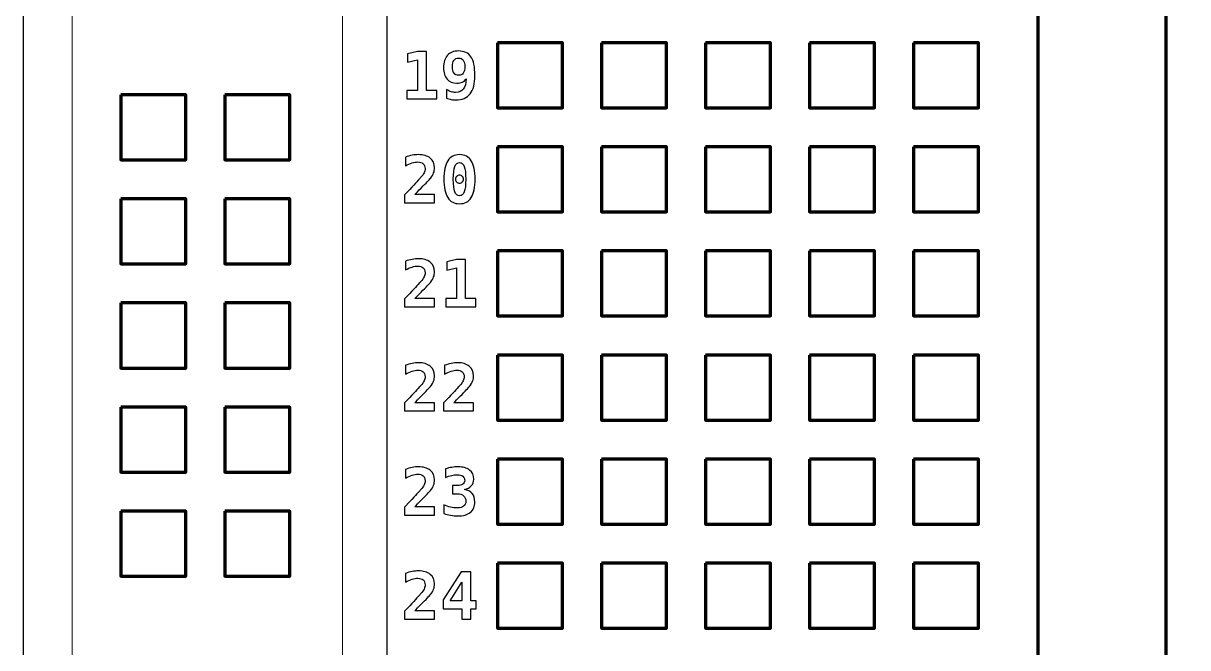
# Model space of a CAD drawing. Header units: centimetres. Extents: x -13.14 to -7.86, y -19.04 to -10.66.
# Drawn here: x -13.135 to -10.291, y -17.136 to -15.612 of the extents above; entities that cross this region are included whole.
import ezdxf

# ---------------------------------------------------------------- set-up
doc = ezdxf.new("R2010")
doc.units = ezdxf.units.CM
doc.header["$MEASUREMENT"] = 0
doc.layers.add('Layer 1', color=7, linetype='Continuous')

msp = doc.modelspace()

# ---------------------------------------------------------------- linework, layer by layer
at = {"layer": 'Layer 1', "color": 250, "lineweight": 25}
msp.add_open_spline([(-13.13514, -10.659), (-13.13514, -10.659), (-12.24614, -10.659), (-12.24614, -10.659), (-12.24614, -10.659), (-12.24614, -10.659), (-12.24614, -19.041), (-12.24614, -19.041), (-12.24614, -19.041), (-12.24614, -19.041), (-13.13514, -19.041), (-13.13514, -19.041), (-13.13514, -19.041), (-13.13514, -19.041), (-13.13514, -10.659), (-13.13514, -10.659)], degree=3, knots=[0, 0, 0, 0, 0.25, 0.25, 0.25, 0.25, 0.5, 0.5, 0.5, 0.5, 0.75, 0.75, 0.75, 0.75, 1, 1, 1, 1], dxfattribs=at)
at = {"layer": 'Layer 1', "color": 250, "lineweight": 5}
msp.add_open_spline([(-12.24632, -10.659), (-12.24632, -10.659), (-8.75382, -10.659), (-8.75382, -10.659), (-8.75382, -10.659), (-8.75382, -10.659), (-8.75382, -19.041), (-8.75382, -19.041), (-8.75382, -19.041), (-8.75382, -19.041), (-12.24632, -19.041), (-12.24632, -19.041), (-12.24632, -19.041), (-12.24632, -19.041), (-12.24632, -10.659), (-12.24632, -10.659)], degree=3, knots=[0, 0, 0, 0, 0.25, 0.25, 0.25, 0.25, 0.5, 0.5, 0.5, 0.5, 0.75, 0.75, 0.75, 0.75, 1, 1, 1, 1], dxfattribs=at)
at = {"layer": 'Layer 1', "color": 1, "lineweight": 20}
msp.add_open_spline([(-13.01576, -11.08422), (-13.01576, -11.08422), (-13.01576, -18.61659), (-13.01576, -18.61659)], degree=3, dxfattribs=at)
at = {"layer": 'Layer 1', "color": 186, "lineweight": 20}
msp.add_open_spline([(-12.35536, -11.08422), (-12.35536, -11.08422), (-12.35536, -18.61659), (-12.35536, -18.61659)], degree=3, dxfattribs=at)
at = {"layer": 'Layer 1', "color": 250, "lineweight": 80}
msp.add_open_spline([(-10.65688, -11.08722), (-10.65688, -11.08722), (-10.34326, -11.08722), (-10.34326, -11.08722), (-10.34326, -11.08722), (-10.34326, -11.08722), (-10.34326, -18.61278), (-10.34326, -18.61278), (-10.34326, -18.61278), (-10.34326, -18.61278), (-10.65688, -18.61278), (-10.65688, -18.61278), (-10.65688, -18.61278), (-10.65688, -18.61278), (-10.65688, -11.08722), (-10.65688, -11.08722)], degree=3, knots=[0, 0, 0, 0, 0.25, 0.25, 0.25, 0.25, 0.5, 0.5, 0.5, 0.5, 0.75, 0.75, 0.75, 0.75, 1, 1, 1, 1], dxfattribs=at)
at = {"layer": 'Layer 1', "color": 250, "lineweight": 158}
for points in [[(-11.97644, -15.66003), (-11.97644, -15.66003), (-11.81769, -15.66003), (-11.81769, -15.66003), (-11.81769, -15.66003), (-11.81769, -15.66003), (-11.81769, -15.81878), (-11.81769, -15.81878), (-11.81769, -15.81878), (-11.81769, -15.81878), (-11.97644, -15.81878), (-11.97644, -15.81878), (-11.97644, -15.81878), (-11.97644, -15.81878), (-11.97644, -15.66003), (-11.97644, -15.66003)], [(-11.72244, -15.66003), (-11.72244, -15.66003), (-11.56369, -15.66003), (-11.56369, -15.66003), (-11.56369, -15.66003), (-11.56369, -15.66003), (-11.56369, -15.81878), (-11.56369, -15.81878), (-11.56369, -15.81878), (-11.56369, -15.81878), (-11.72244, -15.81878), (-11.72244, -15.81878), (-11.72244, -15.81878), (-11.72244, -15.81878), (-11.72244, -15.66003), (-11.72244, -15.66003)], [(-11.46844, -15.66003), (-11.46844, -15.66003), (-11.30969, -15.66003), (-11.30969, -15.66003), (-11.30969, -15.66003), (-11.30969, -15.66003), (-11.30969, -15.81878), (-11.30969, -15.81878), (-11.30969, -15.81878), (-11.30969, -15.81878), (-11.46844, -15.81878), (-11.46844, -15.81878), (-11.46844, -15.81878), (-11.46844, -15.81878), (-11.46844, -15.66003), (-11.46844, -15.66003)], [(-11.21444, -15.66003), (-11.21444, -15.66003), (-11.05569, -15.66003), (-11.05569, -15.66003), (-11.05569, -15.66003), (-11.05569, -15.66003), (-11.05569, -15.81878), (-11.05569, -15.81878), (-11.05569, -15.81878), (-11.05569, -15.81878), (-11.21444, -15.81878), (-11.21444, -15.81878), (-11.21444, -15.81878), (-11.21444, -15.81878), (-11.21444, -15.66003), (-11.21444, -15.66003)], [(-10.96044, -15.66003), (-10.96044, -15.66003), (-10.80169, -15.66003), (-10.80169, -15.66003), (-10.80169, -15.66003), (-10.80169, -15.66003), (-10.80169, -15.81878), (-10.80169, -15.81878), (-10.80169, -15.81878), (-10.80169, -15.81878), (-10.96044, -15.81878), (-10.96044, -15.81878), (-10.96044, -15.81878), (-10.96044, -15.81878), (-10.96044, -15.66003), (-10.96044, -15.66003)], [(-12.89701, -15.78703), (-12.89701, -15.78703), (-12.73826, -15.78703), (-12.73826, -15.78703), (-12.73826, -15.78703), (-12.73826, -15.78703), (-12.73826, -15.94578), (-12.73826, -15.94578), (-12.73826, -15.94578), (-12.73826, -15.94578), (-12.89701, -15.94578), (-12.89701, -15.94578), (-12.89701, -15.94578), (-12.89701, -15.94578), (-12.89701, -15.78703), (-12.89701, -15.78703)], [(-12.64301, -15.78703), (-12.64301, -15.78703), (-12.48426, -15.78703), (-12.48426, -15.78703), (-12.48426, -15.78703), (-12.48426, -15.78703), (-12.48426, -15.94578), (-12.48426, -15.94578), (-12.48426, -15.94578), (-12.48426, -15.94578), (-12.64301, -15.94578), (-12.64301, -15.94578), (-12.64301, -15.94578), (-12.64301, -15.94578), (-12.64301, -15.78703), (-12.64301, -15.78703)], [(-11.97644, -15.91403), (-11.97644, -15.91403), (-11.81769, -15.91403), (-11.81769, -15.91403), (-11.81769, -15.91403), (-11.81769, -15.91403), (-11.81769, -16.07278), (-11.81769, -16.07278), (-11.81769, -16.07278), (-11.81769, -16.07278), (-11.97644, -16.07278), (-11.97644, -16.07278), (-11.97644, -16.07278), (-11.97644, -16.07278), (-11.97644, -15.91403), (-11.97644, -15.91403)], [(-11.72244, -15.91403), (-11.72244, -15.91403), (-11.56369, -15.91403), (-11.56369, -15.91403), (-11.56369, -15.91403), (-11.56369, -15.91403), (-11.56369, -16.07278), (-11.56369, -16.07278), (-11.56369, -16.07278), (-11.56369, -16.07278), (-11.72244, -16.07278), (-11.72244, -16.07278), (-11.72244, -16.07278), (-11.72244, -16.07278), (-11.72244, -15.91403), (-11.72244, -15.91403)], [(-11.46844, -15.91403), (-11.46844, -15.91403), (-11.30969, -15.91403), (-11.30969, -15.91403), (-11.30969, -15.91403), (-11.30969, -15.91403), (-11.30969, -16.07278), (-11.30969, -16.07278), (-11.30969, -16.07278), (-11.30969, -16.07278), (-11.46844, -16.07278), (-11.46844, -16.07278), (-11.46844, -16.07278), (-11.46844, -16.07278), (-11.46844, -15.91403), (-11.46844, -15.91403)], [(-11.21444, -15.91403), (-11.21444, -15.91403), (-11.05569, -15.91403), (-11.05569, -15.91403), (-11.05569, -15.91403), (-11.05569, -15.91403), (-11.05569, -16.07278), (-11.05569, -16.07278), (-11.05569, -16.07278), (-11.05569, -16.07278), (-11.21444, -16.07278), (-11.21444, -16.07278), (-11.21444, -16.07278), (-11.21444, -16.07278), (-11.21444, -15.91403), (-11.21444, -15.91403)], [(-10.96044, -15.91403), (-10.96044, -15.91403), (-10.80169, -15.91403), (-10.80169, -15.91403), (-10.80169, -15.91403), (-10.80169, -15.91403), (-10.80169, -16.07278), (-10.80169, -16.07278), (-10.80169, -16.07278), (-10.80169, -16.07278), (-10.96044, -16.07278), (-10.96044, -16.07278), (-10.96044, -16.07278), (-10.96044, -16.07278), (-10.96044, -15.91403), (-10.96044, -15.91403)], [(-12.89701, -16.04103), (-12.89701, -16.04103), (-12.73826, -16.04103), (-12.73826, -16.04103), (-12.73826, -16.04103), (-12.73826, -16.04103), (-12.73826, -16.19978), (-12.73826, -16.19978), (-12.73826, -16.19978), (-12.73826, -16.19978), (-12.89701, -16.19978), (-12.89701, -16.19978), (-12.89701, -16.19978), (-12.89701, -16.19978), (-12.89701, -16.04103), (-12.89701, -16.04103)], [(-12.64301, -16.04103), (-12.64301, -16.04103), (-12.48426, -16.04103), (-12.48426, -16.04103), (-12.48426, -16.04103), (-12.48426, -16.04103), (-12.48426, -16.19978), (-12.48426, -16.19978), (-12.48426, -16.19978), (-12.48426, -16.19978), (-12.64301, -16.19978), (-12.64301, -16.19978), (-12.64301, -16.19978), (-12.64301, -16.19978), (-12.64301, -16.04103), (-12.64301, -16.04103)], [(-11.97644, -16.16803), (-11.97644, -16.16803), (-11.81769, -16.16803), (-11.81769, -16.16803), (-11.81769, -16.16803), (-11.81769, -16.16803), (-11.81769, -16.32678), (-11.81769, -16.32678), (-11.81769, -16.32678), (-11.81769, -16.32678), (-11.97644, -16.32678), (-11.97644, -16.32678), (-11.97644, -16.32678), (-11.97644, -16.32678), (-11.97644, -16.16803), (-11.97644, -16.16803)], [(-11.72244, -16.16803), (-11.72244, -16.16803), (-11.56369, -16.16803), (-11.56369, -16.16803), (-11.56369, -16.16803), (-11.56369, -16.16803), (-11.56369, -16.32678), (-11.56369, -16.32678), (-11.56369, -16.32678), (-11.56369, -16.32678), (-11.72244, -16.32678), (-11.72244, -16.32678), (-11.72244, -16.32678), (-11.72244, -16.32678), (-11.72244, -16.16803), (-11.72244, -16.16803)], [(-11.46844, -16.16803), (-11.46844, -16.16803), (-11.30969, -16.16803), (-11.30969, -16.16803), (-11.30969, -16.16803), (-11.30969, -16.16803), (-11.30969, -16.32678), (-11.30969, -16.32678), (-11.30969, -16.32678), (-11.30969, -16.32678), (-11.46844, -16.32678), (-11.46844, -16.32678), (-11.46844, -16.32678), (-11.46844, -16.32678), (-11.46844, -16.16803), (-11.46844, -16.16803)], [(-11.21444, -16.16803), (-11.21444, -16.16803), (-11.05569, -16.16803), (-11.05569, -16.16803), (-11.05569, -16.16803), (-11.05569, -16.16803), (-11.05569, -16.32678), (-11.05569, -16.32678), (-11.05569, -16.32678), (-11.05569, -16.32678), (-11.21444, -16.32678), (-11.21444, -16.32678), (-11.21444, -16.32678), (-11.21444, -16.32678), (-11.21444, -16.16803), (-11.21444, -16.16803)], [(-10.96044, -16.16803), (-10.96044, -16.16803), (-10.80169, -16.16803), (-10.80169, -16.16803), (-10.80169, -16.16803), (-10.80169, -16.16803), (-10.80169, -16.32678), (-10.80169, -16.32678), (-10.80169, -16.32678), (-10.80169, -16.32678), (-10.96044, -16.32678), (-10.96044, -16.32678), (-10.96044, -16.32678), (-10.96044, -16.32678), (-10.96044, -16.16803), (-10.96044, -16.16803)], [(-12.89701, -16.29503), (-12.89701, -16.29503), (-12.73826, -16.29503), (-12.73826, -16.29503), (-12.73826, -16.29503), (-12.73826, -16.29503), (-12.73826, -16.45378), (-12.73826, -16.45378), (-12.73826, -16.45378), (-12.73826, -16.45378), (-12.89701, -16.45378), (-12.89701, -16.45378), (-12.89701, -16.45378), (-12.89701, -16.45378), (-12.89701, -16.29503), (-12.89701, -16.29503)], [(-12.64301, -16.29503), (-12.64301, -16.29503), (-12.48426, -16.29503), (-12.48426, -16.29503), (-12.48426, -16.29503), (-12.48426, -16.29503), (-12.48426, -16.45378), (-12.48426, -16.45378), (-12.48426, -16.45378), (-12.48426, -16.45378), (-12.64301, -16.45378), (-12.64301, -16.45378), (-12.64301, -16.45378), (-12.64301, -16.45378), (-12.64301, -16.29503), (-12.64301, -16.29503)], [(-11.97644, -16.42203), (-11.97644, -16.42203), (-11.81769, -16.42203), (-11.81769, -16.42203), (-11.81769, -16.42203), (-11.81769, -16.42203), (-11.81769, -16.58078), (-11.81769, -16.58078), (-11.81769, -16.58078), (-11.81769, -16.58078), (-11.97644, -16.58078), (-11.97644, -16.58078), (-11.97644, -16.58078), (-11.97644, -16.58078), (-11.97644, -16.42203), (-11.97644, -16.42203)], [(-11.72244, -16.42203), (-11.72244, -16.42203), (-11.56369, -16.42203), (-11.56369, -16.42203), (-11.56369, -16.42203), (-11.56369, -16.42203), (-11.56369, -16.58078), (-11.56369, -16.58078), (-11.56369, -16.58078), (-11.56369, -16.58078), (-11.72244, -16.58078), (-11.72244, -16.58078), (-11.72244, -16.58078), (-11.72244, -16.58078), (-11.72244, -16.42203), (-11.72244, -16.42203)], [(-11.46844, -16.42203), (-11.46844, -16.42203), (-11.30969, -16.42203), (-11.30969, -16.42203), (-11.30969, -16.42203), (-11.30969, -16.42203), (-11.30969, -16.58078), (-11.30969, -16.58078), (-11.30969, -16.58078), (-11.30969, -16.58078), (-11.46844, -16.58078), (-11.46844, -16.58078), (-11.46844, -16.58078), (-11.46844, -16.58078), (-11.46844, -16.42203), (-11.46844, -16.42203)], [(-11.21444, -16.42203), (-11.21444, -16.42203), (-11.05569, -16.42203), (-11.05569, -16.42203), (-11.05569, -16.42203), (-11.05569, -16.42203), (-11.05569, -16.58078), (-11.05569, -16.58078), (-11.05569, -16.58078), (-11.05569, -16.58078), (-11.21444, -16.58078), (-11.21444, -16.58078), (-11.21444, -16.58078), (-11.21444, -16.58078), (-11.21444, -16.42203), (-11.21444, -16.42203)], [(-10.96044, -16.42203), (-10.96044, -16.42203), (-10.80169, -16.42203), (-10.80169, -16.42203), (-10.80169, -16.42203), (-10.80169, -16.42203), (-10.80169, -16.58078), (-10.80169, -16.58078), (-10.80169, -16.58078), (-10.80169, -16.58078), (-10.96044, -16.58078), (-10.96044, -16.58078), (-10.96044, -16.58078), (-10.96044, -16.58078), (-10.96044, -16.42203), (-10.96044, -16.42203)], [(-12.89701, -16.54903), (-12.89701, -16.54903), (-12.73826, -16.54903), (-12.73826, -16.54903), (-12.73826, -16.54903), (-12.73826, -16.54903), (-12.73826, -16.70778), (-12.73826, -16.70778), (-12.73826, -16.70778), (-12.73826, -16.70778), (-12.89701, -16.70778), (-12.89701, -16.70778), (-12.89701, -16.70778), (-12.89701, -16.70778), (-12.89701, -16.54903), (-12.89701, -16.54903)], [(-12.64301, -16.54903), (-12.64301, -16.54903), (-12.48426, -16.54903), (-12.48426, -16.54903), (-12.48426, -16.54903), (-12.48426, -16.54903), (-12.48426, -16.70778), (-12.48426, -16.70778), (-12.48426, -16.70778), (-12.48426, -16.70778), (-12.64301, -16.70778), (-12.64301, -16.70778), (-12.64301, -16.70778), (-12.64301, -16.70778), (-12.64301, -16.54903), (-12.64301, -16.54903)], [(-11.97644, -16.67603), (-11.97644, -16.67603), (-11.81769, -16.67603), (-11.81769, -16.67603), (-11.81769, -16.67603), (-11.81769, -16.67603), (-11.81769, -16.83478), (-11.81769, -16.83478), (-11.81769, -16.83478), (-11.81769, -16.83478), (-11.97644, -16.83478), (-11.97644, -16.83478), (-11.97644, -16.83478), (-11.97644, -16.83478), (-11.97644, -16.67603), (-11.97644, -16.67603)], [(-11.72244, -16.67603), (-11.72244, -16.67603), (-11.56369, -16.67603), (-11.56369, -16.67603), (-11.56369, -16.67603), (-11.56369, -16.67603), (-11.56369, -16.83478), (-11.56369, -16.83478), (-11.56369, -16.83478), (-11.56369, -16.83478), (-11.72244, -16.83478), (-11.72244, -16.83478), (-11.72244, -16.83478), (-11.72244, -16.83478), (-11.72244, -16.67603), (-11.72244, -16.67603)], [(-11.46844, -16.67603), (-11.46844, -16.67603), (-11.30969, -16.67603), (-11.30969, -16.67603), (-11.30969, -16.67603), (-11.30969, -16.67603), (-11.30969, -16.83478), (-11.30969, -16.83478), (-11.30969, -16.83478), (-11.30969, -16.83478), (-11.46844, -16.83478), (-11.46844, -16.83478), (-11.46844, -16.83478), (-11.46844, -16.83478), (-11.46844, -16.67603), (-11.46844, -16.67603)], [(-11.21444, -16.67603), (-11.21444, -16.67603), (-11.05569, -16.67603), (-11.05569, -16.67603), (-11.05569, -16.67603), (-11.05569, -16.67603), (-11.05569, -16.83478), (-11.05569, -16.83478), (-11.05569, -16.83478), (-11.05569, -16.83478), (-11.21444, -16.83478), (-11.21444, -16.83478), (-11.21444, -16.83478), (-11.21444, -16.83478), (-11.21444, -16.67603), (-11.21444, -16.67603)], [(-10.96044, -16.67603), (-10.96044, -16.67603), (-10.80169, -16.67603), (-10.80169, -16.67603), (-10.80169, -16.67603), (-10.80169, -16.67603), (-10.80169, -16.83478), (-10.80169, -16.83478), (-10.80169, -16.83478), (-10.80169, -16.83478), (-10.96044, -16.83478), (-10.96044, -16.83478), (-10.96044, -16.83478), (-10.96044, -16.83478), (-10.96044, -16.67603), (-10.96044, -16.67603)], [(-12.89701, -16.80303), (-12.89701, -16.80303), (-12.73826, -16.80303), (-12.73826, -16.80303), (-12.73826, -16.80303), (-12.73826, -16.80303), (-12.73826, -16.96178), (-12.73826, -16.96178), (-12.73826, -16.96178), (-12.73826, -16.96178), (-12.89701, -16.96178), (-12.89701, -16.96178), (-12.89701, -16.96178), (-12.89701, -16.96178), (-12.89701, -16.80303), (-12.89701, -16.80303)], [(-12.64301, -16.80303), (-12.64301, -16.80303), (-12.48426, -16.80303), (-12.48426, -16.80303), (-12.48426, -16.80303), (-12.48426, -16.80303), (-12.48426, -16.96178), (-12.48426, -16.96178), (-12.48426, -16.96178), (-12.48426, -16.96178), (-12.64301, -16.96178), (-12.64301, -16.96178), (-12.64301, -16.96178), (-12.64301, -16.96178), (-12.64301, -16.80303), (-12.64301, -16.80303)], [(-11.97644, -16.93003), (-11.97644, -16.93003), (-11.81769, -16.93003), (-11.81769, -16.93003), (-11.81769, -16.93003), (-11.81769, -16.93003), (-11.81769, -17.08878), (-11.81769, -17.08878), (-11.81769, -17.08878), (-11.81769, -17.08878), (-11.97644, -17.08878), (-11.97644, -17.08878), (-11.97644, -17.08878), (-11.97644, -17.08878), (-11.97644, -16.93003), (-11.97644, -16.93003)], [(-11.72244, -16.93003), (-11.72244, -16.93003), (-11.56369, -16.93003), (-11.56369, -16.93003), (-11.56369, -16.93003), (-11.56369, -16.93003), (-11.56369, -17.08878), (-11.56369, -17.08878), (-11.56369, -17.08878), (-11.56369, -17.08878), (-11.72244, -17.08878), (-11.72244, -17.08878), (-11.72244, -17.08878), (-11.72244, -17.08878), (-11.72244, -16.93003), (-11.72244, -16.93003)], [(-11.46844, -16.93003), (-11.46844, -16.93003), (-11.30969, -16.93003), (-11.30969, -16.93003), (-11.30969, -16.93003), (-11.30969, -16.93003), (-11.30969, -17.08878), (-11.30969, -17.08878), (-11.30969, -17.08878), (-11.30969, -17.08878), (-11.46844, -17.08878), (-11.46844, -17.08878), (-11.46844, -17.08878), (-11.46844, -17.08878), (-11.46844, -16.93003), (-11.46844, -16.93003)], [(-11.21444, -16.93003), (-11.21444, -16.93003), (-11.05569, -16.93003), (-11.05569, -16.93003), (-11.05569, -16.93003), (-11.05569, -16.93003), (-11.05569, -17.08878), (-11.05569, -17.08878), (-11.05569, -17.08878), (-11.05569, -17.08878), (-11.21444, -17.08878), (-11.21444, -17.08878), (-11.21444, -17.08878), (-11.21444, -17.08878), (-11.21444, -16.93003), (-11.21444, -16.93003)], [(-10.96044, -16.93003), (-10.96044, -16.93003), (-10.80169, -16.93003), (-10.80169, -16.93003), (-10.80169, -16.93003), (-10.80169, -16.93003), (-10.80169, -17.08878), (-10.80169, -17.08878), (-10.80169, -17.08878), (-10.80169, -17.08878), (-10.96044, -17.08878), (-10.96044, -17.08878), (-10.96044, -17.08878), (-10.96044, -17.08878), (-10.96044, -16.93003), (-10.96044, -16.93003)]]:
    msp.add_open_spline(points, degree=3, knots=[0, 0, 0, 0, 0.25, 0.25, 0.25, 0.25, 0.5, 0.5, 0.5, 0.5, 0.75, 0.75, 0.75, 0.75, 1, 1, 1, 1], dxfattribs=at)
at = {"layer": 'Layer 1'}
for points, knots in [([(-12.19796, -15.77642), (-12.19796, -15.77642), (-12.17243, -15.77642), (-12.17243, -15.77642), (-12.17243, -15.77642), (-12.17243, -15.77642), (-12.17243, -15.70144), (-12.17243, -15.70144), (-12.17243, -15.70144), (-12.17243, -15.70144), (-12.19616, -15.70733), (-12.19616, -15.70733), (-12.19616, -15.70733), (-12.19616, -15.70733), (-12.19616, -15.68675), (-12.19616, -15.68675), (-12.19616, -15.68675), (-12.19616, -15.68675), (-12.17227, -15.68102), (-12.17227, -15.68102), (-12.17227, -15.68102), (-12.17227, -15.68102), (-12.15022, -15.68102), (-12.15022, -15.68102), (-12.15022, -15.68102), (-12.15022, -15.68102), (-12.15022, -15.77642), (-12.15022, -15.77642), (-12.15022, -15.77642), (-12.15022, -15.77642), (-12.12469, -15.77642), (-12.12469, -15.77642), (-12.12469, -15.77642), (-12.12469, -15.77642), (-12.12469, -15.79654), (-12.12469, -15.79654), (-12.12469, -15.79654), (-12.12469, -15.79654), (-12.19796, -15.79654), (-12.19796, -15.79654), (-12.19796, -15.79654), (-12.19796, -15.79654), (-12.19796, -15.77642), (-12.19796, -15.77642)], [0, 0, 0, 0, 0.0909091, 0.0909091, 0.0909091, 0.0909091, 0.1818182, 0.1818182, 0.1818182, 0.1818182, 0.2727273, 0.2727273, 0.2727273, 0.2727273, 0.3636364, 0.3636364, 0.3636364, 0.3636364, 0.4545455, 0.4545455, 0.4545455, 0.4545455, 0.5454545, 0.5454545, 0.5454545, 0.5454545, 0.6363636, 0.6363636, 0.6363636, 0.6363636, 0.7272727, 0.7272727, 0.7272727, 0.7272727, 0.8181818, 0.8181818, 0.8181818, 0.8181818, 0.9090909, 0.9090909, 0.9090909, 0.9090909, 1, 1, 1, 1]), ([(-12.10143, -15.79498), (-12.10143, -15.79498), (-12.10143, -15.77417), (-12.10143, -15.77417), (-12.10143, -15.77417), (-12.09736, -15.77655), (-12.09345, -15.77829), (-12.08971, -15.77943), (-12.08971, -15.77943), (-12.08599, -15.78056), (-12.08239, -15.78114), (-12.07893, -15.78114), (-12.07893, -15.78114), (-12.07075, -15.78114), (-12.06449, -15.7784), (-12.06018, -15.7729), (-12.06018, -15.7729), (-12.05588, -15.76741), (-12.05361, -15.7592), (-12.05334, -15.74826), (-12.05334, -15.74826), (-12.05577, -15.75162), (-12.05886, -15.75413), (-12.06261, -15.75582), (-12.06261, -15.75582), (-12.06639, -15.75748), (-12.07085, -15.75832), (-12.076, -15.75832), (-12.076, -15.75832), (-12.08638, -15.75832), (-12.09437, -15.75502), (-12.10005, -15.74845), (-12.10005, -15.74845), (-12.10573, -15.74187), (-12.10856, -15.73255), (-12.10856, -15.72048), (-12.10856, -15.72048), (-12.10856, -15.70759), (-12.10539, -15.69761), (-12.09905, -15.69053), (-12.09905, -15.69053), (-12.09268, -15.68348), (-12.08374, -15.67994), (-12.07212, -15.67994), (-12.07212, -15.67994), (-12.05804, -15.67994), (-12.04782, -15.68464), (-12.04146, -15.69407), (-12.04146, -15.69407), (-12.0351, -15.70347), (-12.03191, -15.71868), (-12.03191, -15.73968), (-12.03191, -15.73968), (-12.03191, -15.75962), (-12.03579, -15.77459), (-12.04357, -15.78458), (-12.04357, -15.78458), (-12.05136, -15.79456), (-12.06304, -15.79955), (-12.07862, -15.79955), (-12.07862, -15.79955), (-12.08224, -15.79955), (-12.08596, -15.79915), (-12.08979, -15.79839), (-12.08979, -15.79839), (-12.09364, -15.79762), (-12.09752, -15.79649), (-12.10143, -15.79498)], [0, 0, 0, 0, 0.0588235, 0.0588235, 0.0588235, 0.0588235, 0.1176471, 0.1176471, 0.1176471, 0.1176471, 0.1764706, 0.1764706, 0.1764706, 0.1764706, 0.2352941, 0.2352941, 0.2352941, 0.2352941, 0.2941176, 0.2941176, 0.2941176, 0.2941176, 0.3529412, 0.3529412, 0.3529412, 0.3529412, 0.4117647, 0.4117647, 0.4117647, 0.4117647, 0.4705882, 0.4705882, 0.4705882, 0.4705882, 0.5294118, 0.5294118, 0.5294118, 0.5294118, 0.5882353, 0.5882353, 0.5882353, 0.5882353, 0.6470588, 0.6470588, 0.6470588, 0.6470588, 0.7058824, 0.7058824, 0.7058824, 0.7058824, 0.7647059, 0.7647059, 0.7647059, 0.7647059, 0.8235294, 0.8235294, 0.8235294, 0.8235294, 0.8823529, 0.8823529, 0.8823529, 0.8823529, 0.9411765, 0.9411765, 0.9411765, 0.9411765, 1, 1, 1, 1]), ([(-12.07151, -15.7392), (-12.06663, -15.7392), (-12.06288, -15.73741), (-12.06026, -15.73382), (-12.06026, -15.73382), (-12.05765, -15.73025), (-12.05635, -15.72505), (-12.05635, -15.71823), (-12.05635, -15.71823), (-12.05635, -15.71147), (-12.05765, -15.7063), (-12.06026, -15.70273), (-12.06026, -15.70273), (-12.06288, -15.69914), (-12.06663, -15.69734), (-12.07151, -15.69734), (-12.07151, -15.69734), (-12.07648, -15.69734), (-12.08028, -15.69914), (-12.08292, -15.70273), (-12.08292, -15.70273), (-12.08559, -15.7063), (-12.08691, -15.71147), (-12.08691, -15.71823), (-12.08691, -15.71823), (-12.08691, -15.725), (-12.08559, -15.73017), (-12.08292, -15.73379), (-12.08292, -15.73379), (-12.08028, -15.73741), (-12.07648, -15.7392), (-12.07151, -15.7392)], [0, 0, 0, 0, 0.125, 0.125, 0.125, 0.125, 0.25, 0.25, 0.25, 0.25, 0.375, 0.375, 0.375, 0.375, 0.5, 0.5, 0.5, 0.5, 0.625, 0.625, 0.625, 0.625, 0.75, 0.75, 0.75, 0.75, 0.875, 0.875, 0.875, 0.875, 1, 1, 1, 1]), ([(-12.17895, -16.03042), (-12.17895, -16.03042), (-12.13029, -16.03042), (-12.13029, -16.03042), (-12.13029, -16.03042), (-12.13029, -16.03042), (-12.13029, -16.05054), (-12.13029, -16.05054), (-12.13029, -16.05054), (-12.13029, -16.05054), (-12.20361, -16.05054), (-12.20361, -16.05054), (-12.20361, -16.05054), (-12.20361, -16.05054), (-12.20361, -16.03102), (-12.20361, -16.03102), (-12.20361, -16.03102), (-12.20361, -16.03102), (-12.19122, -16.0179), (-12.19122, -16.0179), (-12.19122, -16.0179), (-12.17655, -16.00226), (-12.16762, -15.99265), (-12.16448, -15.98903), (-12.16448, -15.98903), (-12.16062, -15.98459), (-12.15782, -15.98066), (-12.15613, -15.97723), (-12.15613, -15.97723), (-12.15442, -15.97379), (-12.15357, -15.97041), (-12.15357, -15.96706), (-12.15357, -15.96706), (-12.15357, -15.96191), (-12.15513, -15.95792), (-12.15825, -15.95512), (-12.15825, -15.95512), (-12.16136, -15.95229), (-12.1658, -15.9509), (-12.17151, -15.9509), (-12.17151, -15.9509), (-12.1756, -15.9509), (-12.18017, -15.95171), (-12.18524, -15.95332), (-12.18524, -15.95332), (-12.19033, -15.95496), (-12.19561, -15.95731), (-12.20113, -15.9604), (-12.20113, -15.9604), (-12.20113, -15.9604), (-12.20113, -15.93912), (-12.20113, -15.93912), (-12.20113, -15.93912), (-12.19561, -15.93711), (-12.19022, -15.93558), (-12.18492, -15.93452), (-12.18492, -15.93452), (-12.17964, -15.93346), (-12.17457, -15.93294), (-12.16974, -15.93294), (-12.16974, -15.93294), (-12.15751, -15.93294), (-12.14789, -15.93579), (-12.14092, -15.94149), (-12.14092, -15.94149), (-12.13393, -15.94717), (-12.13045, -15.95496), (-12.13045, -15.96481), (-12.13045, -15.96481), (-12.13045, -15.96936), (-12.13121, -15.97361), (-12.13272, -15.97757), (-12.13272, -15.97757), (-12.13425, -15.98156), (-12.13686, -15.98597), (-12.14058, -15.9908), (-12.14058, -15.9908), (-12.1433, -15.99431), (-12.1508, -16.00221), (-12.16308, -16.01449), (-12.16308, -16.01449), (-12.16974, -16.02112), (-12.17502, -16.02645), (-12.17895, -16.03042)], [0, 0, 0, 0, 0.047619, 0.047619, 0.047619, 0.047619, 0.0952381, 0.0952381, 0.0952381, 0.0952381, 0.1428571, 0.1428571, 0.1428571, 0.1428571, 0.1904762, 0.1904762, 0.1904762, 0.1904762, 0.2380952, 0.2380952, 0.2380952, 0.2380952, 0.2857143, 0.2857143, 0.2857143, 0.2857143, 0.3333333, 0.3333333, 0.3333333, 0.3333333, 0.3809524, 0.3809524, 0.3809524, 0.3809524, 0.4285714, 0.4285714, 0.4285714, 0.4285714, 0.4761905, 0.4761905, 0.4761905, 0.4761905, 0.5238095, 0.5238095, 0.5238095, 0.5238095, 0.5714286, 0.5714286, 0.5714286, 0.5714286, 0.6190476, 0.6190476, 0.6190476, 0.6190476, 0.6666667, 0.6666667, 0.6666667, 0.6666667, 0.7142857, 0.7142857, 0.7142857, 0.7142857, 0.7619048, 0.7619048, 0.7619048, 0.7619048, 0.8095238, 0.8095238, 0.8095238, 0.8095238, 0.8571429, 0.8571429, 0.8571429, 0.8571429, 0.9047619, 0.9047619, 0.9047619, 0.9047619, 0.952381, 0.952381, 0.952381, 0.952381, 1, 1, 1, 1]), ([(-12.10763, -15.99289), (-12.10763, -15.97289), (-12.10446, -15.95789), (-12.09812, -15.94791), (-12.09812, -15.94791), (-12.09176, -15.93793), (-12.08224, -15.93294), (-12.06948, -15.93294), (-12.06948, -15.93294), (-12.0567, -15.93294), (-12.04714, -15.9379), (-12.04077, -15.94786), (-12.04077, -15.94786), (-12.03444, -15.95781), (-12.03127, -15.97284), (-12.03127, -15.99289), (-12.03127, -15.99289), (-12.03127, -16.01291), (-12.03444, -16.02791), (-12.04077, -16.03786), (-12.04077, -16.03786), (-12.04714, -16.04782), (-12.0567, -16.05278), (-12.06948, -16.05278), (-12.06948, -16.05278), (-12.08224, -16.05278), (-12.09176, -16.04779), (-12.09812, -16.03781), (-12.09812, -16.03781), (-12.10446, -16.02783), (-12.10763, -16.01285), (-12.10763, -15.99289)], [0, 0, 0, 0, 0.125, 0.125, 0.125, 0.125, 0.25, 0.25, 0.25, 0.25, 0.375, 0.375, 0.375, 0.375, 0.5, 0.5, 0.5, 0.5, 0.625, 0.625, 0.625, 0.625, 0.75, 0.75, 0.75, 0.75, 0.875, 0.875, 0.875, 0.875, 1, 1, 1, 1]), ([(-12.06948, -15.95227), (-12.07476, -15.95227), (-12.07859, -15.95549), (-12.08102, -15.96193), (-12.08102, -15.96193), (-12.08345, -15.9684), (-12.08467, -15.9787), (-12.08467, -15.99289), (-12.08467, -15.99289), (-12.08467, -16.00704), (-12.08345, -16.01732), (-12.08102, -16.02379), (-12.08102, -16.02379), (-12.07859, -16.03023), (-12.07476, -16.03345), (-12.06948, -16.03345), (-12.06948, -16.03345), (-12.06417, -16.03345), (-12.06032, -16.03023), (-12.05789, -16.02379), (-12.05789, -16.02379), (-12.05546, -16.01732), (-12.05424, -16.00704), (-12.05424, -15.99289), (-12.05424, -15.99289), (-12.05424, -15.9787), (-12.05546, -15.9684), (-12.05789, -15.96193), (-12.05789, -15.96193), (-12.06032, -15.95549), (-12.06417, -15.95227), (-12.06948, -15.95227)], [0, 0, 0, 0, 0.125, 0.125, 0.125, 0.125, 0.25, 0.25, 0.25, 0.25, 0.375, 0.375, 0.375, 0.375, 0.5, 0.5, 0.5, 0.5, 0.625, 0.625, 0.625, 0.625, 0.75, 0.75, 0.75, 0.75, 0.875, 0.875, 0.875, 0.875, 1, 1, 1, 1]), ([(-12.07909, -15.99289), (-12.07909, -15.99017), (-12.07817, -15.98787), (-12.07629, -15.98602), (-12.07629, -15.98602), (-12.07445, -15.98415), (-12.07217, -15.98322), (-12.06948, -15.98322), (-12.06948, -15.98322), (-12.06676, -15.98322), (-12.06446, -15.98415), (-12.06261, -15.98602), (-12.06261, -15.98602), (-12.06074, -15.98787), (-12.05981, -15.99017), (-12.05981, -15.99289), (-12.05981, -15.99289), (-12.05981, -15.99558), (-12.06074, -15.99785), (-12.06261, -15.9997), (-12.06261, -15.9997), (-12.06446, -16.00158), (-12.06676, -16.0025), (-12.06948, -16.0025), (-12.06948, -16.0025), (-12.07217, -16.0025), (-12.07445, -16.00158), (-12.07629, -15.99975), (-12.07629, -15.99975), (-12.07817, -15.99793), (-12.07909, -15.99563), (-12.07909, -15.99289)], [0, 0, 0, 0, 0.125, 0.125, 0.125, 0.125, 0.25, 0.25, 0.25, 0.25, 0.375, 0.375, 0.375, 0.375, 0.5, 0.5, 0.5, 0.5, 0.625, 0.625, 0.625, 0.625, 0.75, 0.75, 0.75, 0.75, 0.875, 0.875, 0.875, 0.875, 1, 1, 1, 1]), ([(-12.17895, -16.28442), (-12.17895, -16.28442), (-12.13029, -16.28442), (-12.13029, -16.28442), (-12.13029, -16.28442), (-12.13029, -16.28442), (-12.13029, -16.30454), (-12.13029, -16.30454), (-12.13029, -16.30454), (-12.13029, -16.30454), (-12.20361, -16.30454), (-12.20361, -16.30454), (-12.20361, -16.30454), (-12.20361, -16.30454), (-12.20361, -16.28502), (-12.20361, -16.28502), (-12.20361, -16.28502), (-12.20361, -16.28502), (-12.19122, -16.2719), (-12.19122, -16.2719), (-12.19122, -16.2719), (-12.17655, -16.25626), (-12.16762, -16.24665), (-12.16448, -16.24303), (-12.16448, -16.24303), (-12.16062, -16.23859), (-12.15782, -16.23466), (-12.15613, -16.23123), (-12.15613, -16.23123), (-12.15442, -16.22779), (-12.15357, -16.22441), (-12.15357, -16.22106), (-12.15357, -16.22106), (-12.15357, -16.21591), (-12.15513, -16.21192), (-12.15825, -16.20912), (-12.15825, -16.20912), (-12.16136, -16.20629), (-12.1658, -16.2049), (-12.17151, -16.2049), (-12.17151, -16.2049), (-12.1756, -16.2049), (-12.18017, -16.20571), (-12.18524, -16.20732), (-12.18524, -16.20732), (-12.19033, -16.20896), (-12.19561, -16.21131), (-12.20113, -16.2144), (-12.20113, -16.2144), (-12.20113, -16.2144), (-12.20113, -16.19312), (-12.20113, -16.19312), (-12.20113, -16.19312), (-12.19561, -16.19111), (-12.19022, -16.18958), (-12.18492, -16.18852), (-12.18492, -16.18852), (-12.17964, -16.18746), (-12.17457, -16.18694), (-12.16974, -16.18694), (-12.16974, -16.18694), (-12.15751, -16.18694), (-12.14789, -16.18979), (-12.14092, -16.19549), (-12.14092, -16.19549), (-12.13393, -16.20117), (-12.13045, -16.20896), (-12.13045, -16.21881), (-12.13045, -16.21881), (-12.13045, -16.22336), (-12.13121, -16.22761), (-12.13272, -16.23157), (-12.13272, -16.23157), (-12.13425, -16.23556), (-12.13686, -16.23997), (-12.14058, -16.2448), (-12.14058, -16.2448), (-12.1433, -16.24831), (-12.1508, -16.25621), (-12.16308, -16.26849), (-12.16308, -16.26849), (-12.16974, -16.27512), (-12.17502, -16.28045), (-12.17895, -16.28442)], [0, 0, 0, 0, 0.047619, 0.047619, 0.047619, 0.047619, 0.0952381, 0.0952381, 0.0952381, 0.0952381, 0.1428571, 0.1428571, 0.1428571, 0.1428571, 0.1904762, 0.1904762, 0.1904762, 0.1904762, 0.2380952, 0.2380952, 0.2380952, 0.2380952, 0.2857143, 0.2857143, 0.2857143, 0.2857143, 0.3333333, 0.3333333, 0.3333333, 0.3333333, 0.3809524, 0.3809524, 0.3809524, 0.3809524, 0.4285714, 0.4285714, 0.4285714, 0.4285714, 0.4761905, 0.4761905, 0.4761905, 0.4761905, 0.5238095, 0.5238095, 0.5238095, 0.5238095, 0.5714286, 0.5714286, 0.5714286, 0.5714286, 0.6190476, 0.6190476, 0.6190476, 0.6190476, 0.6666667, 0.6666667, 0.6666667, 0.6666667, 0.7142857, 0.7142857, 0.7142857, 0.7142857, 0.7619048, 0.7619048, 0.7619048, 0.7619048, 0.8095238, 0.8095238, 0.8095238, 0.8095238, 0.8571429, 0.8571429, 0.8571429, 0.8571429, 0.9047619, 0.9047619, 0.9047619, 0.9047619, 0.952381, 0.952381, 0.952381, 0.952381, 1, 1, 1, 1]), ([(-12.10259, -16.28442), (-12.10259, -16.28442), (-12.07706, -16.28442), (-12.07706, -16.28442), (-12.07706, -16.28442), (-12.07706, -16.28442), (-12.07706, -16.20944), (-12.07706, -16.20944), (-12.07706, -16.20944), (-12.07706, -16.20944), (-12.10079, -16.21533), (-12.10079, -16.21533), (-12.10079, -16.21533), (-12.10079, -16.21533), (-12.10079, -16.19475), (-12.10079, -16.19475), (-12.10079, -16.19475), (-12.10079, -16.19475), (-12.0769, -16.18902), (-12.0769, -16.18902), (-12.0769, -16.18902), (-12.0769, -16.18902), (-12.05485, -16.18902), (-12.05485, -16.18902), (-12.05485, -16.18902), (-12.05485, -16.18902), (-12.05485, -16.28442), (-12.05485, -16.28442), (-12.05485, -16.28442), (-12.05485, -16.28442), (-12.02932, -16.28442), (-12.02932, -16.28442), (-12.02932, -16.28442), (-12.02932, -16.28442), (-12.02932, -16.30454), (-12.02932, -16.30454), (-12.02932, -16.30454), (-12.02932, -16.30454), (-12.10259, -16.30454), (-12.10259, -16.30454), (-12.10259, -16.30454), (-12.10259, -16.30454), (-12.10259, -16.28442), (-12.10259, -16.28442)], [0, 0, 0, 0, 0.0909091, 0.0909091, 0.0909091, 0.0909091, 0.1818182, 0.1818182, 0.1818182, 0.1818182, 0.2727273, 0.2727273, 0.2727273, 0.2727273, 0.3636364, 0.3636364, 0.3636364, 0.3636364, 0.4545455, 0.4545455, 0.4545455, 0.4545455, 0.5454545, 0.5454545, 0.5454545, 0.5454545, 0.6363636, 0.6363636, 0.6363636, 0.6363636, 0.7272727, 0.7272727, 0.7272727, 0.7272727, 0.8181818, 0.8181818, 0.8181818, 0.8181818, 0.9090909, 0.9090909, 0.9090909, 0.9090909, 1, 1, 1, 1]), ([(-12.17895, -16.53842), (-12.17895, -16.53842), (-12.13029, -16.53842), (-12.13029, -16.53842), (-12.13029, -16.53842), (-12.13029, -16.53842), (-12.13029, -16.55854), (-12.13029, -16.55854), (-12.13029, -16.55854), (-12.13029, -16.55854), (-12.20361, -16.55854), (-12.20361, -16.55854), (-12.20361, -16.55854), (-12.20361, -16.55854), (-12.20361, -16.53902), (-12.20361, -16.53902), (-12.20361, -16.53902), (-12.20361, -16.53902), (-12.19122, -16.5259), (-12.19122, -16.5259), (-12.19122, -16.5259), (-12.17655, -16.51026), (-12.16762, -16.50065), (-12.16448, -16.49703), (-12.16448, -16.49703), (-12.16062, -16.49259), (-12.15782, -16.48866), (-12.15613, -16.48523), (-12.15613, -16.48523), (-12.15442, -16.48179), (-12.15357, -16.47841), (-12.15357, -16.47506), (-12.15357, -16.47506), (-12.15357, -16.46991), (-12.15513, -16.46592), (-12.15825, -16.46312), (-12.15825, -16.46312), (-12.16136, -16.46029), (-12.1658, -16.4589), (-12.17151, -16.4589), (-12.17151, -16.4589), (-12.1756, -16.4589), (-12.18017, -16.45971), (-12.18524, -16.46132), (-12.18524, -16.46132), (-12.19033, -16.46296), (-12.19561, -16.46531), (-12.20113, -16.4684), (-12.20113, -16.4684), (-12.20113, -16.4684), (-12.20113, -16.44712), (-12.20113, -16.44712), (-12.20113, -16.44712), (-12.19561, -16.44511), (-12.19022, -16.44358), (-12.18492, -16.44252), (-12.18492, -16.44252), (-12.17964, -16.44146), (-12.17457, -16.44094), (-12.16974, -16.44094), (-12.16974, -16.44094), (-12.15751, -16.44094), (-12.14789, -16.44379), (-12.14092, -16.44949), (-12.14092, -16.44949), (-12.13393, -16.45517), (-12.13045, -16.46296), (-12.13045, -16.47281), (-12.13045, -16.47281), (-12.13045, -16.47736), (-12.13121, -16.48161), (-12.13272, -16.48557), (-12.13272, -16.48557), (-12.13425, -16.48956), (-12.13686, -16.49397), (-12.14058, -16.4988), (-12.14058, -16.4988), (-12.1433, -16.50231), (-12.1508, -16.51021), (-12.16308, -16.52249), (-12.16308, -16.52249), (-12.16974, -16.52912), (-12.17502, -16.53445), (-12.17895, -16.53842)], [0, 0, 0, 0, 0.047619, 0.047619, 0.047619, 0.047619, 0.0952381, 0.0952381, 0.0952381, 0.0952381, 0.1428571, 0.1428571, 0.1428571, 0.1428571, 0.1904762, 0.1904762, 0.1904762, 0.1904762, 0.2380952, 0.2380952, 0.2380952, 0.2380952, 0.2857143, 0.2857143, 0.2857143, 0.2857143, 0.3333333, 0.3333333, 0.3333333, 0.3333333, 0.3809524, 0.3809524, 0.3809524, 0.3809524, 0.4285714, 0.4285714, 0.4285714, 0.4285714, 0.4761905, 0.4761905, 0.4761905, 0.4761905, 0.5238095, 0.5238095, 0.5238095, 0.5238095, 0.5714286, 0.5714286, 0.5714286, 0.5714286, 0.6190476, 0.6190476, 0.6190476, 0.6190476, 0.6666667, 0.6666667, 0.6666667, 0.6666667, 0.7142857, 0.7142857, 0.7142857, 0.7142857, 0.7619048, 0.7619048, 0.7619048, 0.7619048, 0.8095238, 0.8095238, 0.8095238, 0.8095238, 0.8571429, 0.8571429, 0.8571429, 0.8571429, 0.9047619, 0.9047619, 0.9047619, 0.9047619, 0.952381, 0.952381, 0.952381, 0.952381, 1, 1, 1, 1]), ([(-12.08358, -16.53842), (-12.08358, -16.53842), (-12.03492, -16.53842), (-12.03492, -16.53842), (-12.03492, -16.53842), (-12.03492, -16.53842), (-12.03492, -16.55854), (-12.03492, -16.55854), (-12.03492, -16.55854), (-12.03492, -16.55854), (-12.10824, -16.55854), (-12.10824, -16.55854), (-12.10824, -16.55854), (-12.10824, -16.55854), (-12.10824, -16.53902), (-12.10824, -16.53902), (-12.10824, -16.53902), (-12.10824, -16.53902), (-12.09585, -16.5259), (-12.09585, -16.5259), (-12.09585, -16.5259), (-12.08118, -16.51026), (-12.07225, -16.50065), (-12.06911, -16.49703), (-12.06911, -16.49703), (-12.06525, -16.49259), (-12.06245, -16.48866), (-12.06076, -16.48523), (-12.06076, -16.48523), (-12.05905, -16.48179), (-12.0582, -16.47841), (-12.0582, -16.47506), (-12.0582, -16.47506), (-12.0582, -16.46991), (-12.05976, -16.46592), (-12.06288, -16.46312), (-12.06288, -16.46312), (-12.06599, -16.46029), (-12.07043, -16.4589), (-12.07614, -16.4589), (-12.07614, -16.4589), (-12.08023, -16.4589), (-12.0848, -16.45971), (-12.08987, -16.46132), (-12.08987, -16.46132), (-12.09496, -16.46296), (-12.10024, -16.46531), (-12.10576, -16.4684), (-12.10576, -16.4684), (-12.10576, -16.4684), (-12.10576, -16.44712), (-12.10576, -16.44712), (-12.10576, -16.44712), (-12.10024, -16.44511), (-12.09485, -16.44358), (-12.08955, -16.44252), (-12.08955, -16.44252), (-12.08427, -16.44146), (-12.0792, -16.44094), (-12.07437, -16.44094), (-12.07437, -16.44094), (-12.06214, -16.44094), (-12.05252, -16.44379), (-12.04555, -16.44949), (-12.04555, -16.44949), (-12.03856, -16.45517), (-12.03508, -16.46296), (-12.03508, -16.47281), (-12.03508, -16.47281), (-12.03508, -16.47736), (-12.03584, -16.48161), (-12.03735, -16.48557), (-12.03735, -16.48557), (-12.03888, -16.48956), (-12.04149, -16.49397), (-12.04521, -16.4988), (-12.04521, -16.4988), (-12.04793, -16.50231), (-12.05543, -16.51021), (-12.06771, -16.52249), (-12.06771, -16.52249), (-12.07437, -16.52912), (-12.07965, -16.53445), (-12.08358, -16.53842)], [0, 0, 0, 0, 0.047619, 0.047619, 0.047619, 0.047619, 0.0952381, 0.0952381, 0.0952381, 0.0952381, 0.1428571, 0.1428571, 0.1428571, 0.1428571, 0.1904762, 0.1904762, 0.1904762, 0.1904762, 0.2380952, 0.2380952, 0.2380952, 0.2380952, 0.2857143, 0.2857143, 0.2857143, 0.2857143, 0.3333333, 0.3333333, 0.3333333, 0.3333333, 0.3809524, 0.3809524, 0.3809524, 0.3809524, 0.4285714, 0.4285714, 0.4285714, 0.4285714, 0.4761905, 0.4761905, 0.4761905, 0.4761905, 0.5238095, 0.5238095, 0.5238095, 0.5238095, 0.5714286, 0.5714286, 0.5714286, 0.5714286, 0.6190476, 0.6190476, 0.6190476, 0.6190476, 0.6666667, 0.6666667, 0.6666667, 0.6666667, 0.7142857, 0.7142857, 0.7142857, 0.7142857, 0.7619048, 0.7619048, 0.7619048, 0.7619048, 0.8095238, 0.8095238, 0.8095238, 0.8095238, 0.8571429, 0.8571429, 0.8571429, 0.8571429, 0.9047619, 0.9047619, 0.9047619, 0.9047619, 0.952381, 0.952381, 0.952381, 0.952381, 1, 1, 1, 1]), ([(-12.17895, -16.79242), (-12.17895, -16.79242), (-12.13029, -16.79242), (-12.13029, -16.79242), (-12.13029, -16.79242), (-12.13029, -16.79242), (-12.13029, -16.81254), (-12.13029, -16.81254), (-12.13029, -16.81254), (-12.13029, -16.81254), (-12.20361, -16.81254), (-12.20361, -16.81254), (-12.20361, -16.81254), (-12.20361, -16.81254), (-12.20361, -16.79302), (-12.20361, -16.79302), (-12.20361, -16.79302), (-12.20361, -16.79302), (-12.19122, -16.7799), (-12.19122, -16.7799), (-12.19122, -16.7799), (-12.17655, -16.76426), (-12.16762, -16.75465), (-12.16448, -16.75103), (-12.16448, -16.75103), (-12.16062, -16.74659), (-12.15782, -16.74266), (-12.15613, -16.73923), (-12.15613, -16.73923), (-12.15442, -16.73579), (-12.15357, -16.73241), (-12.15357, -16.72906), (-12.15357, -16.72906), (-12.15357, -16.72391), (-12.15513, -16.71992), (-12.15825, -16.71712), (-12.15825, -16.71712), (-12.16136, -16.71429), (-12.1658, -16.7129), (-12.17151, -16.7129), (-12.17151, -16.7129), (-12.1756, -16.7129), (-12.18017, -16.71371), (-12.18524, -16.71532), (-12.18524, -16.71532), (-12.19033, -16.71696), (-12.19561, -16.71931), (-12.20113, -16.7224), (-12.20113, -16.7224), (-12.20113, -16.7224), (-12.20113, -16.70112), (-12.20113, -16.70112), (-12.20113, -16.70112), (-12.19561, -16.69911), (-12.19022, -16.69758), (-12.18492, -16.69652), (-12.18492, -16.69652), (-12.17964, -16.69546), (-12.17457, -16.69494), (-12.16974, -16.69494), (-12.16974, -16.69494), (-12.15751, -16.69494), (-12.14789, -16.69779), (-12.14092, -16.70349), (-12.14092, -16.70349), (-12.13393, -16.70917), (-12.13045, -16.71696), (-12.13045, -16.72681), (-12.13045, -16.72681), (-12.13045, -16.73136), (-12.13121, -16.73561), (-12.13272, -16.73957), (-12.13272, -16.73957), (-12.13425, -16.74356), (-12.13686, -16.74797), (-12.14058, -16.7528), (-12.14058, -16.7528), (-12.1433, -16.75631), (-12.1508, -16.76421), (-12.16308, -16.77649), (-12.16308, -16.77649), (-12.16974, -16.78312), (-12.17502, -16.78845), (-12.17895, -16.79242)], [0, 0, 0, 0, 0.047619, 0.047619, 0.047619, 0.047619, 0.0952381, 0.0952381, 0.0952381, 0.0952381, 0.1428571, 0.1428571, 0.1428571, 0.1428571, 0.1904762, 0.1904762, 0.1904762, 0.1904762, 0.2380952, 0.2380952, 0.2380952, 0.2380952, 0.2857143, 0.2857143, 0.2857143, 0.2857143, 0.3333333, 0.3333333, 0.3333333, 0.3333333, 0.3809524, 0.3809524, 0.3809524, 0.3809524, 0.4285714, 0.4285714, 0.4285714, 0.4285714, 0.4761905, 0.4761905, 0.4761905, 0.4761905, 0.5238095, 0.5238095, 0.5238095, 0.5238095, 0.5714286, 0.5714286, 0.5714286, 0.5714286, 0.6190476, 0.6190476, 0.6190476, 0.6190476, 0.6666667, 0.6666667, 0.6666667, 0.6666667, 0.7142857, 0.7142857, 0.7142857, 0.7142857, 0.7619048, 0.7619048, 0.7619048, 0.7619048, 0.8095238, 0.8095238, 0.8095238, 0.8095238, 0.8571429, 0.8571429, 0.8571429, 0.8571429, 0.9047619, 0.9047619, 0.9047619, 0.9047619, 0.952381, 0.952381, 0.952381, 0.952381, 1, 1, 1, 1]), ([(-12.07468, -16.76086), (-12.07468, -16.76086), (-12.08691, -16.76086), (-12.08691, -16.76086), (-12.08691, -16.76086), (-12.08691, -16.76086), (-12.08691, -16.74073), (-12.08691, -16.74073), (-12.08691, -16.74073), (-12.08691, -16.74073), (-12.07468, -16.74073), (-12.07468, -16.74073), (-12.07468, -16.74073), (-12.06903, -16.74073), (-12.06462, -16.73962), (-12.0615, -16.73738), (-12.0615, -16.73738), (-12.05839, -16.73513), (-12.05683, -16.73196), (-12.05683, -16.7279), (-12.05683, -16.7279), (-12.05683, -16.72362), (-12.05839, -16.72026), (-12.0615, -16.71786), (-12.0615, -16.71786), (-12.06462, -16.71546), (-12.06903, -16.71427), (-12.07468, -16.71427), (-12.07468, -16.71427), (-12.07901, -16.71427), (-12.08366, -16.71482), (-12.0886, -16.71591), (-12.0886, -16.71591), (-12.09356, -16.71699), (-12.09868, -16.71857), (-12.10399, -16.72063), (-12.10399, -16.72063), (-12.10399, -16.72063), (-12.10399, -16.6999), (-12.10399, -16.6999), (-12.10399, -16.6999), (-12.09868, -16.69829), (-12.09345, -16.69708), (-12.08831, -16.6962), (-12.08831, -16.6962), (-12.08313, -16.69536), (-12.0782, -16.69494), (-12.07344, -16.69494), (-12.07344, -16.69494), (-12.06127, -16.69494), (-12.05179, -16.6976), (-12.045, -16.70291), (-12.045, -16.70291), (-12.03819, -16.70822), (-12.03479, -16.71554), (-12.03479, -16.72489), (-12.03479, -16.72489), (-12.03479, -16.73173), (-12.03674, -16.73735), (-12.04067, -16.74171), (-12.04067, -16.74171), (-12.04458, -16.74607), (-12.05017, -16.74892), (-12.05744, -16.75024), (-12.05744, -16.75024), (-12.0492, -16.75169), (-12.04289, -16.75499), (-12.03856, -16.76012), (-12.03856, -16.76012), (-12.03423, -16.76524), (-12.03207, -16.772), (-12.03207, -16.78035), (-12.03207, -16.78035), (-12.03207, -16.79154), (-12.03566, -16.80007), (-12.04281, -16.80596), (-12.04281, -16.80596), (-12.04999, -16.81185), (-12.06039, -16.81478), (-12.07408, -16.81478), (-12.07408, -16.81478), (-12.07989, -16.81478), (-12.08562, -16.81428), (-12.09127, -16.81331), (-12.09127, -16.81331), (-12.09691, -16.81233), (-12.10232, -16.8109), (-12.10747, -16.80905), (-12.10747, -16.80905), (-12.10747, -16.80905), (-12.10747, -16.78785), (-12.10747, -16.78785), (-12.10747, -16.78785), (-12.10261, -16.79028), (-12.09739, -16.79213), (-12.09176, -16.79339), (-12.09176, -16.79339), (-12.08617, -16.79466), (-12.08026, -16.79529), (-12.07408, -16.79529), (-12.07408, -16.79529), (-12.06787, -16.79529), (-12.06298, -16.79387), (-12.05936, -16.79099), (-12.05936, -16.79099), (-12.05575, -16.78814), (-12.05395, -16.78428), (-12.05395, -16.77942), (-12.05395, -16.77942), (-12.05395, -16.77351), (-12.05575, -16.76891), (-12.05936, -16.76569), (-12.05936, -16.76569), (-12.06298, -16.76247), (-12.06808, -16.76086), (-12.07468, -16.76086)], [0, 0, 0, 0, 0.0344828, 0.0344828, 0.0344828, 0.0344828, 0.0689655, 0.0689655, 0.0689655, 0.0689655, 0.1034483, 0.1034483, 0.1034483, 0.1034483, 0.137931, 0.137931, 0.137931, 0.137931, 0.1724138, 0.1724138, 0.1724138, 0.1724138, 0.2068966, 0.2068966, 0.2068966, 0.2068966, 0.2413793, 0.2413793, 0.2413793, 0.2413793, 0.2758621, 0.2758621, 0.2758621, 0.2758621, 0.3103448, 0.3103448, 0.3103448, 0.3103448, 0.3448276, 0.3448276, 0.3448276, 0.3448276, 0.3793103, 0.3793103, 0.3793103, 0.3793103, 0.4137931, 0.4137931, 0.4137931, 0.4137931, 0.4482759, 0.4482759, 0.4482759, 0.4482759, 0.4827586, 0.4827586, 0.4827586, 0.4827586, 0.5172414, 0.5172414, 0.5172414, 0.5172414, 0.5517241, 0.5517241, 0.5517241, 0.5517241, 0.5862069, 0.5862069, 0.5862069, 0.5862069, 0.6206897, 0.6206897, 0.6206897, 0.6206897, 0.6551724, 0.6551724, 0.6551724, 0.6551724, 0.6896552, 0.6896552, 0.6896552, 0.6896552, 0.7241379, 0.7241379, 0.7241379, 0.7241379, 0.7586207, 0.7586207, 0.7586207, 0.7586207, 0.7931034, 0.7931034, 0.7931034, 0.7931034, 0.8275862, 0.8275862, 0.8275862, 0.8275862, 0.862069, 0.862069, 0.862069, 0.862069, 0.8965517, 0.8965517, 0.8965517, 0.8965517, 0.9310345, 0.9310345, 0.9310345, 0.9310345, 0.9655172, 0.9655172, 0.9655172, 0.9655172, 1, 1, 1, 1]), ([(-12.17895, -17.04642), (-12.17895, -17.04642), (-12.13029, -17.04642), (-12.13029, -17.04642), (-12.13029, -17.04642), (-12.13029, -17.04642), (-12.13029, -17.06654), (-12.13029, -17.06654), (-12.13029, -17.06654), (-12.13029, -17.06654), (-12.20361, -17.06654), (-12.20361, -17.06654), (-12.20361, -17.06654), (-12.20361, -17.06654), (-12.20361, -17.04702), (-12.20361, -17.04702), (-12.20361, -17.04702), (-12.20361, -17.04702), (-12.19122, -17.0339), (-12.19122, -17.0339), (-12.19122, -17.0339), (-12.17655, -17.01826), (-12.16762, -17.00865), (-12.16448, -17.00503), (-12.16448, -17.00503), (-12.16062, -17.00059), (-12.15782, -16.99666), (-12.15613, -16.99323), (-12.15613, -16.99323), (-12.15442, -16.98979), (-12.15357, -16.98641), (-12.15357, -16.98306), (-12.15357, -16.98306), (-12.15357, -16.97791), (-12.15513, -16.97392), (-12.15825, -16.97112), (-12.15825, -16.97112), (-12.16136, -16.96829), (-12.1658, -16.9669), (-12.17151, -16.9669), (-12.17151, -16.9669), (-12.1756, -16.9669), (-12.18017, -16.96771), (-12.18524, -16.96932), (-12.18524, -16.96932), (-12.19033, -16.97096), (-12.19561, -16.97331), (-12.20113, -16.9764), (-12.20113, -16.9764), (-12.20113, -16.9764), (-12.20113, -16.95512), (-12.20113, -16.95512), (-12.20113, -16.95512), (-12.19561, -16.95311), (-12.19022, -16.95158), (-12.18492, -16.95052), (-12.18492, -16.95052), (-12.17964, -16.94946), (-12.17457, -16.94894), (-12.16974, -16.94894), (-12.16974, -16.94894), (-12.15751, -16.94894), (-12.14789, -16.95179), (-12.14092, -16.95749), (-12.14092, -16.95749), (-12.13393, -16.96317), (-12.13045, -16.97096), (-12.13045, -16.98081), (-12.13045, -16.98081), (-12.13045, -16.98536), (-12.13121, -16.98961), (-12.13272, -16.99357), (-12.13272, -16.99357), (-12.13425, -16.99756), (-12.13686, -17.00197), (-12.14058, -17.0068), (-12.14058, -17.0068), (-12.1433, -17.01031), (-12.1508, -17.01821), (-12.16308, -17.03049), (-12.16308, -17.03049), (-12.16974, -17.03712), (-12.17502, -17.04245), (-12.17895, -17.04642)], [0, 0, 0, 0, 0.047619, 0.047619, 0.047619, 0.047619, 0.0952381, 0.0952381, 0.0952381, 0.0952381, 0.1428571, 0.1428571, 0.1428571, 0.1428571, 0.1904762, 0.1904762, 0.1904762, 0.1904762, 0.2380952, 0.2380952, 0.2380952, 0.2380952, 0.2857143, 0.2857143, 0.2857143, 0.2857143, 0.3333333, 0.3333333, 0.3333333, 0.3333333, 0.3809524, 0.3809524, 0.3809524, 0.3809524, 0.4285714, 0.4285714, 0.4285714, 0.4285714, 0.4761905, 0.4761905, 0.4761905, 0.4761905, 0.5238095, 0.5238095, 0.5238095, 0.5238095, 0.5714286, 0.5714286, 0.5714286, 0.5714286, 0.6190476, 0.6190476, 0.6190476, 0.6190476, 0.6666667, 0.6666667, 0.6666667, 0.6666667, 0.7142857, 0.7142857, 0.7142857, 0.7142857, 0.7619048, 0.7619048, 0.7619048, 0.7619048, 0.8095238, 0.8095238, 0.8095238, 0.8095238, 0.8571429, 0.8571429, 0.8571429, 0.8571429, 0.9047619, 0.9047619, 0.9047619, 0.9047619, 0.952381, 0.952381, 0.952381, 0.952381, 1, 1, 1, 1]), ([(-12.06544, -16.95102), (-12.06544, -16.95102), (-12.04154, -16.95102), (-12.04154, -16.95102), (-12.04154, -16.95102), (-12.04154, -16.95102), (-12.04154, -17.02204), (-12.04154, -17.02204), (-12.04154, -17.02204), (-12.04154, -17.02204), (-12.02887, -17.02204), (-12.02887, -17.02204), (-12.02887, -17.02204), (-12.02887, -17.02204), (-12.02887, -17.04161), (-12.02887, -17.04161), (-12.02887, -17.04161), (-12.02887, -17.04161), (-12.04154, -17.04161), (-12.04154, -17.04161), (-12.04154, -17.04161), (-12.04154, -17.04161), (-12.04154, -17.06654), (-12.04154, -17.06654), (-12.04154, -17.06654), (-12.04154, -17.06654), (-12.06343, -17.06654), (-12.06343, -17.06654), (-12.06343, -17.06654), (-12.06343, -17.06654), (-12.06343, -17.04161), (-12.06343, -17.04161), (-12.06343, -17.04161), (-12.06343, -17.04161), (-12.10924, -17.04161), (-12.10924, -17.04161), (-12.10924, -17.04161), (-12.10924, -17.04161), (-12.10924, -17.01948), (-12.10924, -17.01948), (-12.10924, -17.01948), (-12.10924, -17.01948), (-12.06544, -16.95102), (-12.06544, -16.95102)], [0, 0, 0, 0, 0.0909091, 0.0909091, 0.0909091, 0.0909091, 0.1818182, 0.1818182, 0.1818182, 0.1818182, 0.2727273, 0.2727273, 0.2727273, 0.2727273, 0.3636364, 0.3636364, 0.3636364, 0.3636364, 0.4545455, 0.4545455, 0.4545455, 0.4545455, 0.5454545, 0.5454545, 0.5454545, 0.5454545, 0.6363636, 0.6363636, 0.6363636, 0.6363636, 0.7272727, 0.7272727, 0.7272727, 0.7272727, 0.8181818, 0.8181818, 0.8181818, 0.8181818, 0.9090909, 0.9090909, 0.9090909, 0.9090909, 1, 1, 1, 1]), ([(-12.06343, -16.9764), (-12.06343, -16.9764), (-12.09261, -17.02204), (-12.09261, -17.02204), (-12.09261, -17.02204), (-12.09261, -17.02204), (-12.06343, -17.02204), (-12.06343, -17.02204), (-12.06343, -17.02204), (-12.06343, -17.02204), (-12.06343, -16.9764), (-12.06343, -16.9764)], [0, 0, 0, 0, 0.3333333, 0.3333333, 0.3333333, 0.3333333, 0.6666667, 0.6666667, 0.6666667, 0.6666667, 1, 1, 1, 1])]:
    msp.add_open_spline(points, degree=3, knots=knots, dxfattribs=at)

doc.saveas('drawing.dxf')
